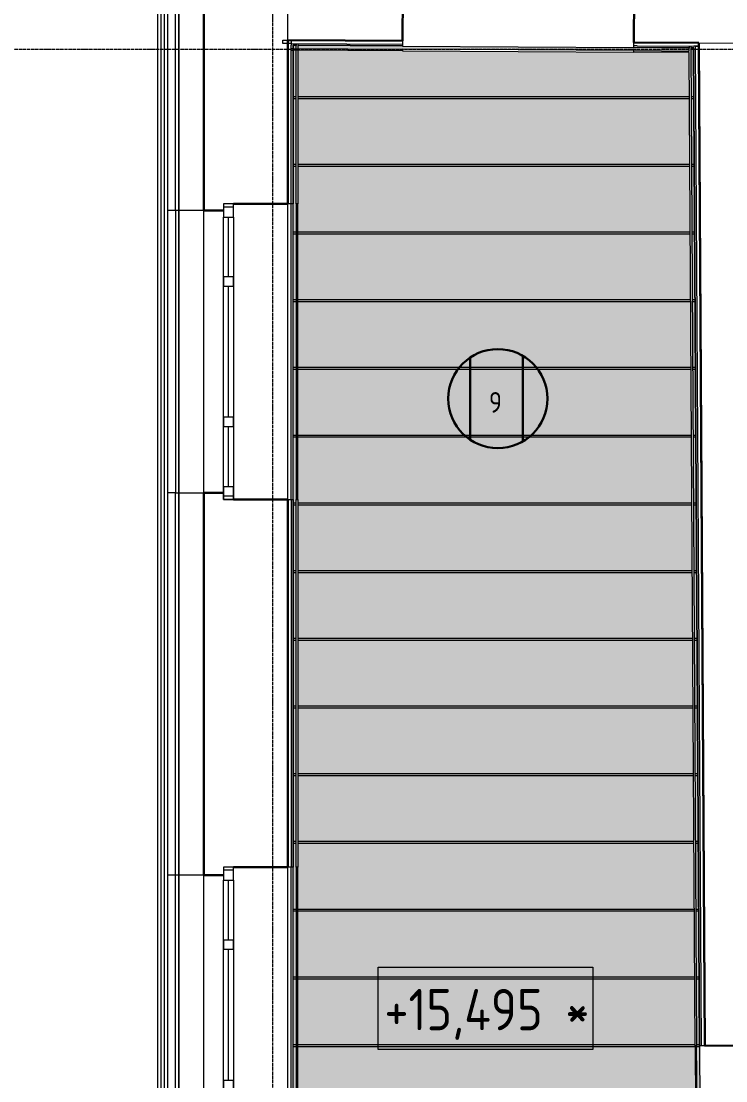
# Model space of a CAD drawing. Header units: millimetres. Extents: x -10051 to 73829, y -4843 to 44223.
# Drawn here: x 44327 to 48592, y 30300 to 36715 of the extents above; entities that cross this region are included whole.
import ezdxf

# ---------------------------------------------------------------- set-up
doc = ezdxf.new("R2010")
doc.units = ezdxf.units.MM
doc.linetypes.add('ADSK_Линия сетки', pattern=[25, 20, -2.5, 0, -2.5])
doc.linetypes.add('ADSK_Штрих_ш3 п1_5', pattern=[4.5, 3, -1.5])
for name, color, linetype, lineweight in [('_ Окна', 7, 'Continuous', 9), ('Аннотация', 7, 'Continuous', 20), ('Каркас', 7, 'Continuous', 18), ('Окна', 7, 'Continuous', 9), ('Оси', 7, 'Continuous', 9), ('Отметки', 7, 'Continuous', 9), ('Потолки штриховка', 7, 'Continuous', 9), ('Стены внутренние', 7, 'Continuous', 18), ('Стены наружные', 7, 'Continuous', 18), ('Стены несущие', 7, 'Continuous', 30), ('Стены отделка', 7, 'Continuous', 30), ('Стены штриховка', 7, 'Continuous', 9)]:
    doc.layers.add(name, color=color, linetype=linetype, lineweight=lineweight)
doc.layers.add('Линии', color=7, linetype='Continuous', lineweight=9, true_color=0x00a600)
doc.styles.add('GOST Common_2', font='GOST_Common.ttf', dxfattribs={"width": 0.9, "height": 250})
doc.styles.add('GOST Common_4', font='GOST_Common.ttf', dxfattribs={"width": 0.9, "height": 200})

# ---------------------------------------------------------------- blocks, each defined once
blk = doc.blocks.new('окно трехпол с фрамугой - 1750-2320_h___нов_-6139349-План потолков 4-го этажа')
at = {"layer": '_ Окна', "lineweight": 18}
for p, q in [((-895, 75), (-895, 135)), ((-895, 135), (-815, 135)), ((-815, 135), (-815, 75)), ((-455, 75), (-455, 135)), ((-455, 135), (-395, 135)), ((-395, 135), (-395, 75)), ((395, 75), (395, 135)), ((395, 135), (455, 135)), ((455, 135), (455, 75)), ((815, 135), (815, 75)), ((895, 135), (815, 135)), ((895, 75), (895, 135)), ((-815, 75), (-895, 75)), ((-395, 75), (-455, 75)), ((455, 75), (395, 75)), ((815, 75), (895, 75))]:
    blk.add_line(p, q, dxfattribs=at)
at = {"layer": '_ Окна'}
for p, q in [((-875, 75), (-875, 135)), ((875, 75), (875, 135)), ((-815, 105), (-455, 105)), ((-395, 105), (395, 105)), ((455, 105), (815, 105))]:
    blk.add_line(p, q, dxfattribs=at)
at = {"layer": 'Окна'}
for p, q in [((-895, 135), (-895, 75)), ((-815, 135), (-895, 135)), ((-815, 135), (-455, 135)), ((-395, 135), (-455, 135)), ((-395, 135), (395, 135)), ((455, 135), (395, 135)), ((455, 135), (815, 135)), ((895, 135), (815, 135)), ((895, 75), (895, 135)), ((-895, 75), (-815, 75)), ((-455, 75), (-815, 75)), ((-455, 75), (-395, 75)), ((395, 75), (-395, 75)), ((395, 75), (455, 75)), ((815, 75), (455, 75)), ((815, 75), (895, 75))]:
    blk.add_line(p, q, dxfattribs=at)
blk = doc.blocks.new('окно трехпол с фрамугой - 1750-2320_h___нов_-6139341-План потолков 4-го этажа')
at = {"layer": '_ Окна', "lineweight": 18}
for p, q in [((-895, 75), (-895, 135)), ((-895, 135), (-815, 135)), ((-815, 135), (-815, 75)), ((-455, 75), (-455, 135)), ((-455, 135), (-395, 135)), ((-395, 135), (-395, 75)), ((395, 75), (395, 135)), ((395, 135), (455, 135)), ((455, 135), (455, 75)), ((815, 135), (815, 75)), ((895, 135), (815, 135)), ((895, 75), (895, 135)), ((-815, 75), (-895, 75)), ((-395, 75), (-455, 75)), ((455, 75), (395, 75)), ((815, 75), (895, 75))]:
    blk.add_line(p, q, dxfattribs=at)
at = {"layer": '_ Окна'}
for p, q in [((-875, 75), (-875, 135)), ((875, 75), (875, 135)), ((-815, 105), (-455, 105)), ((-395, 105), (395, 105)), ((455, 105), (815, 105))]:
    blk.add_line(p, q, dxfattribs=at)
at = {"layer": 'Окна'}
for p, q in [((-895, 135), (-895, 75)), ((-815, 135), (-895, 135)), ((-815, 135), (-455, 135)), ((-395, 135), (-455, 135)), ((-395, 135), (395, 135)), ((455, 135), (395, 135)), ((455, 135), (815, 135)), ((895, 135), (815, 135)), ((895, 75), (895, 135)), ((-895, 75), (-815, 75)), ((-455, 75), (-815, 75)), ((-455, 75), (-395, 75)), ((395, 75), (-395, 75)), ((395, 75), (455, 75)), ((815, 75), (455, 75)), ((815, 75), (895, 75))]:
    blk.add_line(p, q, dxfattribs=at)
blk = doc.blocks.new('Высотные отметки - Рамка-12095-План потолков 4-го этажа')
at = {"layer": 'Аннотация'}
for p, q in [((-6.5, 0), (-6.5, 5)), ((-6.5, 5), (6.5, 5)), ((6.5, 5), (6.5, 0)), ((6.5, 0), (-6.5, 0))]:
    blk.add_line(p, q, dxfattribs=at)

msp = doc.modelspace()

# ---------------------------------------------------------------- hatches: boundary and pattern name
at = {"layer": 'Потолки штриховка', "lineweight": 18}
h = msp.add_hatch(dxfattribs=at)
h.set_pattern_fill('FP_24', color=256, style=0, pattern_type=2)
h.set_pattern_definition([(0, (0, 762), (762, 76.2), [7.62, -373.38, 7.62, -373.38]), (0, (76.2, 91.44), (762, 76.2), [7.62, -220.98, 7.62, -525.78]), (0, (152.4, 106.68), (762, 76.2), [7.62, -68.58, 7.62, -678.18]), (0, (457.2, 60.96), (762, 76.2), [7.62, -220.98, 7.62, -525.78]), (0, (533.4, 45.72), (762, 76.2), [7.62, -68.58, 7.62, -678.18])])
h.paths.add_polyline_path([(48492.986, 20627.573), (48492.819, 20645.573), (48474.878, 20645.573), (48475.058, 20627.573), (48492.879, 20627.573)])
h.paths.add_polyline_path([(48494.998, 20625.573), (48494.879, 20627.573), (48492.986, 20627.573), (48494.986, 20625.584)])
h.paths.add_polyline_path([(45973.854, 20627.573), (45991.854, 20627.991), (45991.854, 20645.573), (45973.854, 20645.573), (45973.854, 20628.009)])
h.paths.add_polyline_path([(46947.544, 20627.573), (48464.986, 20627.573), (48464.878, 20645.573), (46001.854, 20645.573), (46001.854, 20627.573), (46420.189, 20627.573)])
h.paths.add_polyline_path([(48397.821, 36552.623), (48399.749, 36554.61), (48397.814, 36553.805), (48397.821, 36552.743)])
h.paths.add_polyline_path([(48492.819, 20655.573), (48397.821, 36552.623), (48379.82, 36552.623), (48475.492, 20655.573), (48487.491, 20655.573)])
h.paths.add_polyline_path([(48113.101, 20655.573), (48464.818, 20655.573), (48369.927, 36524.807), (46001.854, 36540.526), (46001.854, 20655.573), (46947.544, 20655.573)])
h.paths.add_polyline_path([(45973.854, 20655.573), (45991.854, 20655.573), (45991.854, 36540.592), (45973.854, 36540.712), (45973.854, 20677.753)])
h.paths.add_polyline_path([(48369.927, 36534.808), (48369.807, 36552.809), (46001.854, 36568.526), (46001.854, 36550.526), (48369.819, 36534.809)])
h.paths.add_polyline_path([(45973.854, 36568.712), (45971.854, 36570.593), (45971.854, 36568.725)])
h.paths.add_polyline_path([(45991.854, 36550.592), (45991.854, 36568.593), (45973.854, 36568.593), (45973.854, 36550.712), (45979.552, 36550.674)])

# ---------------------------------------------------------------- linework, layer by layer
at = {"layer": 'Каркас', "color": 8, "linetype": 'ADSK_Штрих_ш3 п1_5', "lineweight": 9, "true_color": 0x808080}
for p, q in [((45991.854, 36257.753), (45973.854, 36257.753)), ((48371.582, 36257.753), (46001.854, 36257.753)), ((48399.68, 36257.753), (48381.582, 36257.753)), ((45973.854, 36247.753), (45991.854, 36247.753)), ((46001.854, 36247.753), (48371.642, 36247.753)), ((48381.642, 36247.753), (48399.743, 36247.753)), ((45991.854, 35847.753), (45973.854, 35847.753)), ((45973.854, 35837.753), (45991.854, 35837.753)), ((48374.032, 35847.753), (46001.854, 35847.753)), ((46001.854, 35837.753), (48374.092, 35837.753)), ((48402.033, 35847.753), (48384.033, 35847.753)), ((48384.092, 35837.753), (48402.093, 35837.753)), ((45991.854, 35437.753), (45973.854, 35437.753)), ((45973.854, 35427.753), (45991.854, 35427.753)), ((48376.482, 35437.753), (46001.854, 35437.753)), ((46001.854, 35427.753), (48376.542, 35427.753)), ((48404.483, 35437.753), (48386.483, 35437.753)), ((48386.542, 35427.753), (48404.543, 35427.753)), ((45991.854, 35027.753), (45973.854, 35027.753)), ((45973.854, 35017.753), (45991.854, 35017.753)), ((48378.933, 35027.753), (46001.854, 35027.753)), ((46001.854, 35017.753), (48378.992, 35017.753)), ((48406.933, 35027.753), (48388.933, 35027.753)), ((48388.992, 35017.753), (48406.993, 35017.753)), ((45991.854, 34617.753), (45973.854, 34617.753)), ((45973.854, 34607.753), (45991.854, 34607.753)), ((48381.383, 34617.753), (46001.854, 34617.753)), ((46001.854, 34607.753), (48381.442, 34607.753)), ((48409.383, 34617.753), (48391.383, 34617.753)), ((48391.443, 34607.753), (48409.443, 34607.753)), ((45991.854, 34207.753), (45973.854, 34207.753)), ((45973.854, 34197.753), (45991.854, 34197.753)), ((48383.833, 34207.753), (46001.854, 34207.753)), ((46001.854, 34197.753), (48383.892, 34197.753)), ((48411.833, 34207.753), (48393.833, 34207.753)), ((48393.893, 34197.753), (48411.893, 34197.753)), ((45991.854, 33797.753), (45973.854, 33797.753)), ((45973.854, 33787.753), (45991.854, 33787.753)), ((46001.714, 33787.753), (48386.343, 33787.753)), ((48386.283, 33797.753), (46001.759, 33797.753)), ((48414.283, 33797.753), (48396.283, 33797.753)), ((48396.343, 33787.753), (48414.343, 33787.753)), ((45991.854, 33387.753), (45973.854, 33387.753)), ((45973.854, 33377.753), (45991.854, 33377.753)), ((48388.733, 33387.753), (46001.854, 33387.753)), ((46001.854, 33377.753), (48388.793, 33377.753)), ((48416.733, 33387.753), (48398.733, 33387.753)), ((48398.793, 33377.753), (48416.793, 33377.753)), ((45991.854, 32977.753), (45973.854, 32977.753)), ((48391.183, 32977.753), (46001.854, 32977.753)), ((48419.184, 32977.753), (48401.183, 32977.753)), ((45973.854, 32967.753), (45991.854, 32967.753)), ((46001.854, 32967.753), (48391.243, 32967.753)), ((48401.243, 32967.753), (48419.243, 32967.753)), ((45991.854, 32567.753), (45973.854, 32567.753)), ((45973.854, 32557.753), (45991.854, 32557.753)), ((48393.633, 32567.753), (46001.854, 32567.753)), ((46001.854, 32557.753), (48393.693, 32557.753)), ((48421.634, 32567.753), (48403.633, 32567.753)), ((48403.693, 32557.753), (48421.693, 32557.753)), ((45991.854, 32157.753), (45973.854, 32157.753)), ((45973.854, 32147.753), (45991.854, 32147.753)), ((48396.083, 32157.753), (46001.854, 32157.753)), ((46001.854, 32147.753), (48396.143, 32147.753)), ((48424.084, 32157.753), (48406.083, 32157.753)), ((48406.143, 32147.753), (48424.143, 32147.753)), ((45991.854, 31747.753), (45973.716, 31747.753)), ((45973.725, 31737.753), (45991.854, 31737.753)), ((48398.533, 31747.753), (46001.854, 31747.753)), ((46001.854, 31737.753), (48398.593, 31737.753)), ((48426.534, 31747.753), (48408.533, 31747.753)), ((48408.593, 31737.753), (48426.594, 31737.753)), ((45991.854, 31337.753), (45973.854, 31337.753)), ((45973.854, 31327.753), (45991.854, 31327.753)), ((48400.983, 31337.753), (46001.854, 31337.753)), ((46001.854, 31327.753), (48401.043, 31327.753)), ((48428.984, 31337.753), (48410.984, 31337.753)), ((48411.043, 31327.753), (48429.044, 31327.753)), ((45991.854, 30927.753), (45973.854, 30927.753)), ((48403.434, 30927.753), (46001.854, 30927.753)), ((48431.434, 30927.753), (48413.434, 30927.753)), ((45973.854, 30917.753), (45991.854, 30917.753)), ((46001.854, 30917.753), (48403.493, 30917.753)), ((48413.493, 30917.753), (48431.494, 30917.753)), ((45991.854, 30517.753), (45973.854, 30517.753)), ((45973.854, 30507.753), (45991.854, 30507.753)), ((48405.884, 30517.753), (46001.854, 30517.753)), ((46001.854, 30507.753), (48405.943, 30507.753)), ((48433.884, 30517.753), (48415.872, 30517.753)), ((48415.944, 30507.753), (48433.944, 30507.753))]:
    msp.add_line(p, q, dxfattribs=at)
at = {"layer": 'Линии', "color": 1, "lineweight": 30, "true_color": 0xff0000}
for p, q in [((47044.092, 34678.164), (47044.092, 34181.784)), ((47364.092, 34171.022), (47364.092, 34688.926))]:
    msp.add_line(p, q, dxfattribs=at)
msp.add_circle((47212.62, 34429.974), 300, dxfattribs=at)
at = {"layer": 'Оси', "linetype": 'ADSK_Линия сетки'}
for p, q in [((45849.565, -3698.875), (45849.565, 44222.998)), ((-9251.096, 36545), (56004.853, 36545))]:
    msp.add_line(p, q, dxfattribs=at)
at = {"layer": 'Стены внутренние'}
for p, q in [((46634.755, 36536.325), (48034.725, 36527.033)), ((48034.791, 36537.032), (46634.822, 36546.325)), ((45941.854, 33818.953), (45941.854, 35608.953)), ((45961.854, 33818.953), (45961.854, 35608.953)), ((45991.854, 35608.953), (45991.854, 33818.953)), ((46001.854, 33818.953), (46001.854, 35608.953)), ((45941.854, 29803.953), (45941.854, 31593.953)), ((45961.854, 29803.953), (45961.854, 31593.953)), ((45991.854, 31593.953), (45991.854, 29803.953)), ((46001.854, 29803.953), (46001.854, 31593.953)), ((48405.925, 30510.84), (48414.291, 29110.865)), ((48424.291, 29110.925), (48415.925, 30510.9))]:
    msp.add_line(p, q, dxfattribs=at)
at = {"layer": 'Стены наружные'}
for p, q in [((45211.854, 43274.03), (45211.854, 29853.953)), ((45151.854, 38845), (45151.854, 28035.814)), ((45171.854, 38845), (45171.854, 28009.456)), ((45191.854, 38845), (45191.854, 28009.385)), ((46634.941, 36564.324), (48034.911, 36555.032)), ((45973.854, 33818.953), (45973.854, 35608.953)), ((45261.854, 35568.953), (45211.854, 35568.953)), ((45261.854, 35568.953), (45261.854, 33858.953)), ((45281.854, 35568.953), (45281.854, 33858.953)), ((45281.854, 33858.953), (45281.854, 35568.953)), ((45431.854, 33858.953), (45431.854, 35568.953)), ((45261.854, 33858.953), (45211.854, 33858.953)), ((45973.854, 29803.953), (45973.854, 31593.953)), ((45261.854, 31543.953), (45211.854, 31543.953)), ((45261.854, 29853.953), (45261.854, 31543.953)), ((45281.854, 31543.953), (45281.854, 29853.953)), ((45281.854, 29853.953), (45281.854, 31543.953)), ((45431.854, 29853.953), (45431.854, 31543.953)), ((48433.924, 30511.007), (48442.29, 29111.032))]:
    msp.add_line(p, q, dxfattribs=at)
at = {"layer": 'Стены несущие'}
for p, q in [((45431.854, 43498.805), (45431.854, 35568.953)), ((46637.676, 36976.315), (46635.154, 36596.324)), ((48035.123, 36587.031), (48037.645, 36967.023)), ((45941.854, 35608.953), (45941.854, 36601.257)), ((46635.154, 36596.324), (45941.854, 36600.925)), ((46635.154, 36596.324), (46635.154, 36596.324)), ((48035.123, 36587.031), (48429.885, 36584.411)), ((48465.924, 30511.198), (48429.631, 36584.413)), ((48429.751, 36564.411), (48465.924, 30511.198)), ((45941.854, 35608.953), (45611.854, 35608.953)), ((45551.854, 35568.953), (45431.854, 35568.953)), ((45431.854, 33858.953), (45551.854, 33858.953)), ((45431.854, 31543.953), (45431.854, 33858.953)), ((45611.854, 33818.953), (45941.854, 33818.953)), ((45941.854, 33818.953), (45941.854, 31593.953)), ((45941.854, 31593.953), (45611.854, 31593.953)), ((45551.854, 31543.953), (45431.854, 31543.953)), ((48975.915, 30514.246), (48465.924, 30511.198))]:
    msp.add_line(p, q, dxfattribs=at)
at = {"layer": 'Стены отделка', "lineweight": 9}
for p, q in [((45261.854, 35568.953), (45261.854, 43668.805)), ((45911.721, 36581.125), (45911.854, 36601.124)), ((45961.854, 36580.792), (45911.721, 36581.125)), ((45911.854, 36601.124), (45941.854, 36600.925)), ((45941.854, 36601.257), (45961.854, 36601.257)), ((45961.854, 36601.257), (45961.854, 36570.792)), ((46635.021, 36576.324), (46634.941, 36564.324)), ((46635.154, 36596.324), (46635.021, 36576.324)), ((48034.99, 36567.032), (48035.123, 36587.031)), ((48429.885, 36584.411), (48429.753, 36564.411)), ((45991.854, 36568.593), (45973.854, 36568.712)), ((45973.854, 36568.712), (45973.854, 36550.712)), ((45973.854, 36550.712), (46634.822, 36546.325)), ((45973.854, 36540.712), (45973.854, 35608.953)), ((46634.755, 36536.325), (45973.854, 36540.712)), ((45991.854, 35608.953), (45991.854, 36568.593)), ((46634.941, 36564.324), (46001.854, 36568.526)), ((46001.854, 36568.526), (46001.854, 35608.953)), ((46634.822, 36546.325), (46634.755, 36536.325)), ((48034.725, 36527.033), (48034.791, 36537.032)), ((48369.986, 36524.807), (48034.725, 36527.033)), ((48034.791, 36537.032), (48369.927, 36534.808)), ((48034.911, 36555.032), (48034.99, 36567.032)), ((48369.819, 36552.809), (48034.911, 36555.032)), ((48054.99, 36566.899), (48034.99, 36567.032)), ((48369.927, 36534.808), (48369.819, 36552.809)), ((48405.925, 30510.84), (48369.986, 36524.807)), ((48397.821, 36552.623), (48379.82, 36552.743)), ((48379.82, 36552.743), (48415.925, 30510.9)), ((48433.924, 30511.007), (48397.821, 36552.623)), ((48429.753, 36564.411), (48399.749, 36564.611)), ((48409.75, 36564.544), (48409.751, 36564.292)), ((48409.751, 36564.292), (48429.751, 36564.411)), ((45973.854, 35608.953), (45941.854, 35608.953)), ((46001.854, 35608.953), (45991.854, 35608.953)), ((45281.854, 35568.953), (45261.854, 35568.953)), ((45431.854, 35568.953), (45281.854, 35568.953)), ((45261.854, 31543.953), (45261.854, 33858.953)), ((45261.854, 33858.953), (45281.854, 33858.953)), ((45281.854, 33858.953), (45431.854, 33858.953)), ((45941.854, 33818.953), (45973.854, 33818.953)), ((45973.854, 33818.953), (45973.854, 31593.953)), ((45991.854, 31593.953), (45991.854, 33818.953)), ((45991.854, 33818.953), (46001.854, 33818.953)), ((46001.854, 33818.953), (46001.854, 31593.953)), ((45973.854, 31593.953), (45941.854, 31593.953)), ((46001.854, 31593.953), (45991.854, 31593.953)), ((45281.854, 31543.953), (45261.854, 31543.953)), ((45431.854, 31543.953), (45281.854, 31543.953)), ((48415.925, 30510.9), (48405.925, 30510.84)), ((48465.924, 30511.198), (48433.924, 30511.007))]:
    msp.add_line(p, q, dxfattribs=at)
at = {"layer": 'Стены штриховка'}
for p, q in [((45281.854, 43668.805), (45281.854, 35568.953)), ((45281.854, 35568.953), (45281.854, 43648.805)), ((45941.854, 36601.257), (45941.854, 36980.934)), ((45961.854, 36580.792), (46635.021, 36576.324)), ((45961.854, 35608.953), (45961.854, 36570.792)), ((45991.854, 36570.593), (45971.854, 36570.726)), ((45971.854, 36570.726), (45971.854, 36550.725)), ((45991.854, 36580.593), (45991.854, 36568.593)), ((46001.854, 36580.527), (46001.854, 36568.526)), ((46634.955, 36566.324), (46001.854, 36570.526)), ((48429.885, 36584.411), (48939.661, 36581.027)), ((45961.854, 36550.791), (45973.854, 36550.712)), ((45961.854, 36540.791), (45973.854, 36540.712)), ((45971.854, 36540.725), (45971.854, 35608.953)), ((48369.807, 36554.809), (48034.924, 36557.032)), ((48054.99, 36566.899), (48399.749, 36564.611)), ((48369.747, 36564.81), (48369.819, 36552.809)), ((48379.748, 36564.743), (48379.82, 36552.743)), ((48399.809, 36554.61), (48379.808, 36554.743)), ((48435.924, 30511.019), (48399.809, 36554.61)), ((48445.924, 30511.079), (48409.751, 36564.292)), ((45281.854, 33858.953), (45281.854, 31543.953)), ((45281.854, 31543.953), (45281.854, 33858.953)), ((45961.854, 33818.953), (45961.854, 31593.953)), ((45971.854, 33818.953), (45971.854, 31593.953))]:
    msp.add_line(p, q, dxfattribs=at)

# ---------------------------------------------------------------- block references
at = {"layer": 'Окна', "rotation": 89.99999999999991}
for name, p in [('окно трехпол с фрамугой - 1750-2320_h___нов_-6139349-План потолков 4-го этажа', (45686.854, 34713.953)), ('окно трехпол с фрамугой - 1750-2320_h___нов_-6139341-План потолков 4-го этажа', (45686.854, 30698.953))]:
    msp.add_blockref(name, p, dxfattribs=at)
at = {"layer": 'Отметки', "lineweight": 20, "xscale": 99.99999999999993, "yscale": 99.99999999999993, "zscale": 99.99999999999993}
msp.add_blockref('Высотные отметки - Рамка-12095-План потолков 4-го этажа', (47138.014, 30488.62), dxfattribs=at)

# ---------------------------------------------------------------- texts
at = {"layer": 'Аннотация', "lineweight": 9, "insert": (47197.903, 34407.348), "char_height": 125, "width": 175.5, "attachment_point": 5, "line_spacing_factor": 1.022766, "style": 'GOST Common_4'}
msp.add_mtext('\\pt180,360,540,720,900,1080,1260,1440,1620,1800,1980,2160,2340,2520,2700,2880,3060,3240,3420,3600,3780,3960,4140,4320,4500,4680,4860,5040,5220,5400,5580,5760;9 ', dxfattribs=at)
at = {"layer": 'Отметки', "lineweight": 20, "insert": (46525.799, 30855.651), "char_height": 250, "width": 1469.31552, "attachment_point": 1, "line_spacing_factor": 1.022761, "style": 'GOST Common_2'}
msp.add_mtext('+15,495 *', dxfattribs=at)

doc.saveas('drawing.dxf')
